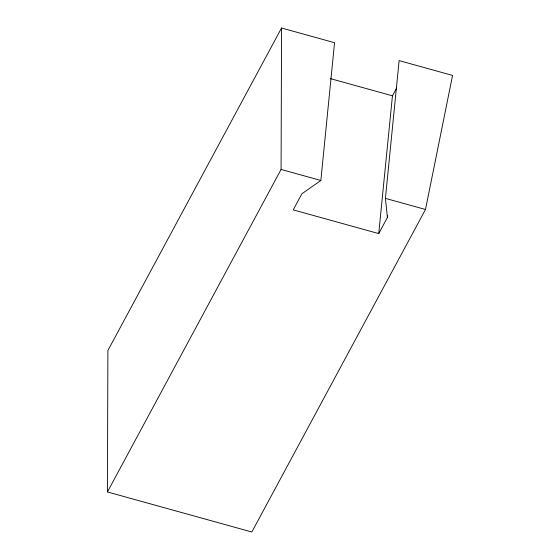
<?xml version="1.0" encoding="UTF-8"?>
<svg xmlns="http://www.w3.org/2000/svg" width="560" height="560" viewBox="0 0 560 560"><rect width="100%" height="100%" fill="white"/><g stroke="black" fill="none" stroke-linecap="round" stroke-linejoin="round"><path stroke-width="0.84" d="M387.415 217.469L385.413 198.373L399.119 60.606L452.564 75.432L425.495 209.489L251.839 532L107.436 491.953L107.891 350.511L281.547 28L334.558 42.707L320.852 180.474L301.903 193.753L293.223 209.874L378.735 233.59L387.415 217.469L387.59 215.733M107.436 491.953L281.085 169.442L281.547 28M378.735 233.59L392.441 95.823L396.578 88.144M330.407 78.617L392.441 95.823M281.085 169.442L320.852 180.474M385.413 198.373L425.495 209.489"/></g></svg>
